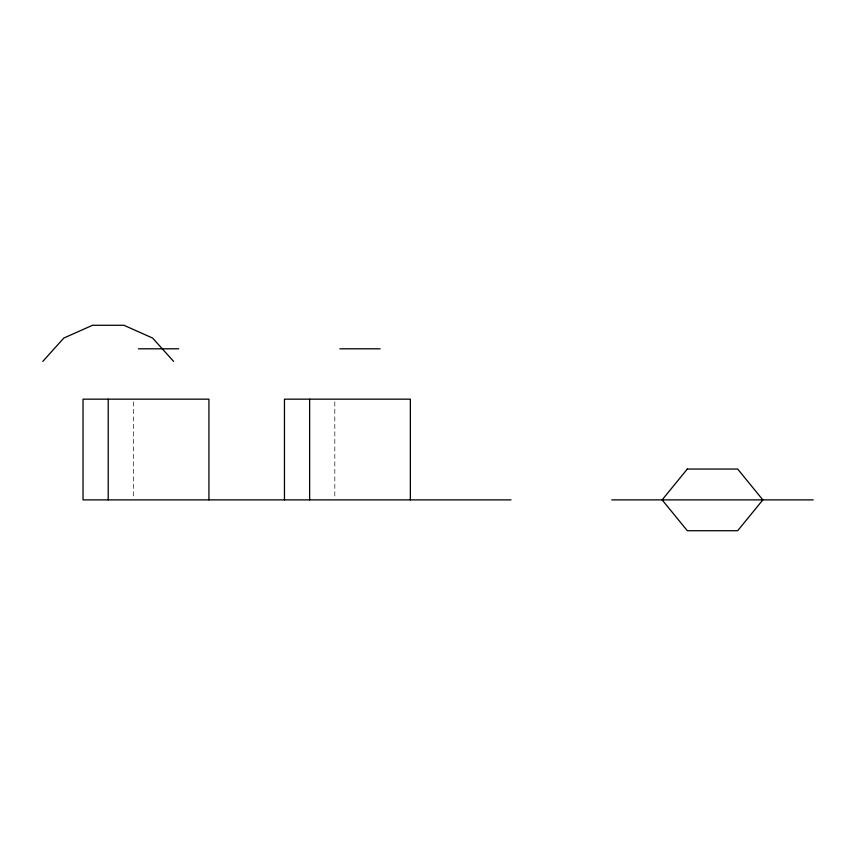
<?xml version="1.0" encoding="UTF-8"?>
<svg xmlns="http://www.w3.org/2000/svg" width="856" height="856" viewBox="0 0 856 856"><rect width="100%" height="100%" fill="white"/><g stroke="black" fill="none" stroke-linecap="round" stroke-linejoin="round"><path stroke-width="0.64" stroke-dasharray="4.28 3.21" d="M334.814 401.817L334.814 498.556M133.397 401.817L133.397 498.556"/><path stroke-width="1.28" d="M42.8 361.403L63.815 338.056L92.512 325.28L123.917 325.28L152.614 338.056L173.629 361.403M138.426 348.809L178.711 348.809M339.853 348.809L380.139 348.809M511.064 499.883L83.032 499.883L83.032 399.164L208.928 399.164L208.928 499.883M611.773 499.883L813.2 499.883M410.356 499.883L410.356 399.164L284.46 399.164L284.46 499.883M309.637 399.164L309.637 499.883M108.22 399.164L108.22 499.883M687.315 469.045L662.127 499.883L687.315 530.72L737.669 530.72L762.846 499.883L737.669 469.045L687.315 469.045"/></g></svg>
